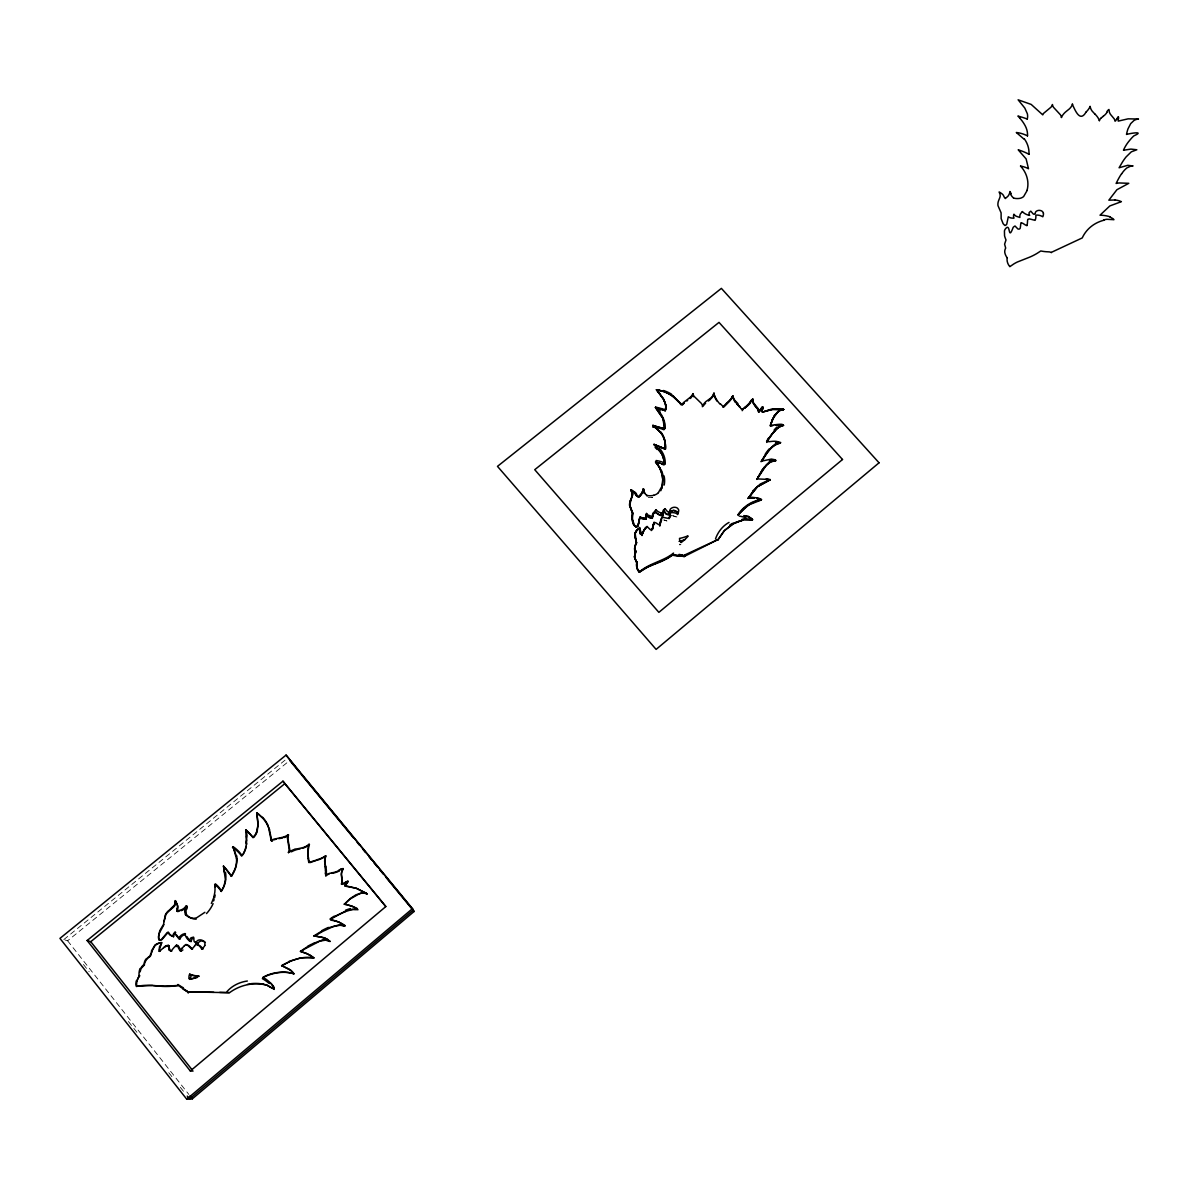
<?xml version="1.0" encoding="UTF-8"?>
<svg xmlns="http://www.w3.org/2000/svg" width="1199" height="1199" viewBox="0 0 1199 1199"><rect width="100%" height="100%" fill="white"/><g stroke="black" fill="none" stroke-linecap="round" stroke-linejoin="round"><path stroke-width="0.75" stroke-dasharray="5 3.75" d="M676.925 516.979L672.954 515.765M63.817 939.581L285.032 760.151M65.076 939.986L67.609 940.78L288.3 761.65M648.194 497.585L652.601 497.6A12.395 11.915 13.7 0 1 649.678 497.585M672.489 515.675L675.996 516.904M663.706 519.946L666.989 521.01M664.171 520.051L666.524 520.846M67.609 940.78L188.843 1094.447M83.42 964.461L89.191 971.775M128.413 1021.503L137.645 1033.193M168.789 1072.685L172.251 1077.077M180.33 1087.313L184.946 1093.173M680.912 544.196A42.445 40.901 14.6 0 1 679.998 544.856M679.938 544.871A5.006 4.826 18.3 0 1 679.338 544.091"/><path stroke-width="1.5" d="M671.05 515.555C667.633 517.488 669.417 521.19 670.346 512.782A10.431 10.191 -31.4 0 1 676.491 513.487L677.66 514.566M664.006 465.047L663.781 459.652L661.983 454.226L654.025 444.424L665.475 448.891L665.145 441.876A22.526 21.837 -33.4 0 0 661.428 432.944M1010.787 193.773L1010.772 193.893A2.758 2.503 24.8 0 0 1010.832 194.703L1011.881 196.306A23.201 21.012 25 0 0 1013.32 197.835L1013.635 198.135M664.066 464.238C664.561 456.369 659.78 449.34 654.025 444.424L665.4 449.205C666.554 439.463 660.814 430.576 652.9 425.48L663.856 428.732M643.024 490.121A4.676 4.496 12.8 0 1 643.953 492.339L643.848 493.104L643.084 490.076L644.208 490.481A3.852 3.507 -31.4 0 1 644.238 491.035L644.208 491.365A2.008 1.858 -22.8 0 0 644.268 492.025L645.302 493.658M246.679 840.979L246.649 837.262M159.362 951.436L165.597 945.936A8.858 7.509 -49 0 1 168.355 945.367L170.033 950.163A3.132 2.968 -47.3 0 0 171.112 950.987L171.727 951.107M630.104 501.197A11.765 11.42 -17.8 0 0 629.76 505.124L632.712 512.902C631.423 516.949 632.353 528.174 637.269 526.196A3.417 3.297 -29.6 0 0 638.168 525.192L638.932 521.88M646.531 513.457C645.676 519.796 659.18 518.657 648.119 515.105A6.535 6.295 -66.4 0 1 646.531 513.457L646.396 513.742A4.841 4.631 -58.2 0 0 646.126 517.024L646.426 517.818L643.608 518.013A6.939 6.759 -61.8 0 1 640.266 516.844L640.071 517.728A4.796 4.616 13.8 0 0 639.487 518.627L637.988 525.881A3.402 3.282 13 0 1 637.104 526.826C632.023 526.841 631.768 517.608 632.577 513.502L629.595 505.244A11.361 10.941 13.2 0 1 629.73 502.936L631.303 498.439M168.355 945.367L169.074 949.848M193.638 938.038L192.694 938.457A2.938 2.788 -47.4 0 0 191.915 939.177C191.375 942.684 188.288 941.095 190.461 938.427A2.923 2.638 -61.5 0 1 191.24 937.738L193.549 937.123L194.103 941.29A4.152 3.777 -57.6 0 0 194.882 942.234L197.925 943.043M660.274 522.959L660.184 523.798A28.191 27.217 12.6 0 1 660.094 524.458A17.026 16.441 13.8 0 1 659.96 525.327A11.9 11.48 14.3 0 1 659.855 525.776M670.346 512.782L670.256 515A10.596 10.191 -21.8 0 1 669.222 518.567L663.437 517.428A4.616 4.436 -36.7 0 0 661.863 517.818L660.694 520.411A8.183 7.898 16.2 0 0 660.514 521.145A14.103 13.609 16.8 0 0 660.379 521.925L659.945 525.327M185.605 908.707L185.32 909.142A2.233 1.993 -45.6 0 0 185.036 909.726L184.946 911.914M660.964 520.006L660.754 521.925M638.827 521.7L640.071 517.728C641.72 518.912 645.886 520.441 646.426 517.818M660.289 522.734L661.219 520.171M164.038 921.536L165.807 914.912A12.619 11.975 -45.6 0 1 167.246 912.679L171.007 909.187M246.634 844.516L245.705 829.933L249.152 833.335A89.64 85.219 -44.1 0 1 252.809 837.367M246.514 843.047L246.14 845.565A22.586 19.559 -57.5 0 1 242.018 855.801M158.897 934.546L158.748 937.348A10.177 9.652 -46.4 0 0 159.377 940.061L160.636 940.046A3.792 3.582 -46.3 0 0 162 939.551L167.53 933.047A5.336 5.051 -46.6 0 1 168.594 932.417A7.719 7.329 -46.2 0 0 171.217 935.565L173.525 936.719L173.765 935.64A5.62 5.321 -46.7 0 1 175.549 932.867M632.712 512.902L632.428 519.392L634.196 524.697A8.963 8.618 -54.1 0 0 636.219 526.781M758.682 411.871L758.997 411.047A3.162 2.668 34 0 0 759.626 410.672L761.215 408.349A6.07 5.156 14.3 0 1 762.639 406.746L762.489 409.009A6.055 5.725 19.4 0 1 762.309 409.803L762.009 411.827M175.474 903.342L175.534 900.794L177.767 905.949A8.933 8.468 -44.6 0 1 177.812 908.347L177.737 908.932A8.348 7.928 -45.1 0 0 177.752 911.495L179.146 911.24M641.96 535.503L642.439 533.225M173.525 936.719L172.911 935.43A5.351 4.601 -66.7 0 1 174.859 932.312L175.624 932.357M676.311 399.492L672.294 396.105A31.968 30.44 12.8 0 0 662.777 391.249L656.467 389.75L663.676 399.582L665.61 404.872A13.803 13.129 12.6 0 1 665.595 409.159L665.22 410.687L655.448 407.48L662.612 417.777L664.396 423.337L664.561 429.107L662.912 418.451L655.448 407.48L665.22 410.687C667.693 402.369 661.159 395.715 656.467 389.75L663.152 391.324M215.161 895.098L214.591 897.781M140.103 971.864L140.868 969.212M632.487 494.977L632.622 494.168A5.635 5.246 -35.8 0 0 632.398 492.025L631.109 489.777L632.398 495.307L631.423 498.17M180.959 910.715A12.724 12.08 -44.2 0 0 186.01 907.643L186.34 905.889L185.365 906.984M641.93 535.383L643.458 530.992L647.07 526.511L650.023 529.388A3.117 2.863 -36.6 0 0 651.162 529.478L651.821 529.269A2.488 2.278 -35.7 0 0 652.631 528.354L653.98 522.494L652.766 526.496A18.869 18.21 16.7 0 0 652.706 527.215L652.466 529.344M246.365 846.134L245.555 849.282M665.73 408.559L665.235 410.658M150.879 955.048L151.688 951.841M661.653 488.518L662.747 479.51L662.073 474.564L659.78 468.03L655.703 462.14L660.544 463.413M325.603 873.726L325.738 875.825A31.039 30.05 -49.3 0 1 326.713 875.21M637.973 497.165L641.255 493.598A10.416 9.127 -38.7 0 0 643.189 489.911L643.398 488.682L642.724 491.56A11.645 11.196 12.1 0 1 640.056 495.951M1027.258 119.061L1027.528 117.682A13.144 11.825 23.2 0 0 1027.348 113.725L1024.815 108.09L1018.116 99.802L1031.17 104.418L1042.77 114.879A8.303 7.449 24.2 0 1 1043.685 113.261L1050.924 107.251A9.952 8.918 23.7 0 0 1052.437 104.523L1052.542 105.047A8.228 7.374 24.2 0 0 1053.531 107.34L1060.366 114.729A8.948 8.033 24.3 0 1 1061.535 117.517M647.01 495.951L646.621 495.037M639.622 527.56L639.532 529.568L639.622 527.56L636.474 530.438A7.569 7.029 -31.8 0 0 635.32 532.731L635.365 538.471M150.46 954.104L150.475 955.888M636.789 561.941L636.924 567.861L639.472 572.103L647.73 567.007L667.603 558.224L672.969 554.807L673.508 553.084C663.317 561.417 649.378 563.05 639.532 571.863A9.547 9.412 9.5 0 1 636.939 567.682A13.504 12.844 86.8 0 1 636.954 561.971M682.231 404.932L673.538 396.449M646.186 514.851C644.403 517.189 647.535 514.416 650.368 517.908C653.635 519.422 651.971 512.947 655.388 511.853L655.958 509.725A11.211 10.836 -40.9 0 0 660.799 512.842M651.282 530.572L651.582 529.403M652.331 529.763L653.155 524.892A3.132 3.027 15.1 0 1 653.515 524.293A5.231 5.051 14.9 0 1 654.01 524.368M642.079 534.679L644.972 528.189A7.928 7.209 -36.9 0 1 647.085 526.511M690.489 398.128L693.142 394.126A9.472 7.913 -11.8 0 0 694.131 396.359L701.355 403.389A10.221 8.258 6.1 0 1 702.449 405.592M770.387 425.345L773.325 417.477M659.795 525.821L660.064 524.832A13.474 12.799 -25.8 0 0 660.634 521.91M652.361 518.388C651.477 503.22 664.621 524.233 663.002 511.074A2.638 2.548 -36.1 0 1 663.332 510.204L665.04 508.691L667.513 511.598A3.747 3.612 -27.6 0 0 668.637 511.958L669.971 511.943L669.806 511.119A3.087 2.998 -26 0 1 670.541 508.946L670.93 508.556A5.425 5.276 -21 0 1 676.131 507.507A3.522 3.402 -13.1 0 1 678.499 509.755M669.971 511.943C670.256 518.493 661.593 512.078 665.04 508.691M196.066 942.909L196.381 941.994A3.432 3.132 -59.3 0 1 198.225 940.226L198.779 940.031A6.025 5.545 -59.1 0 1 204.01 941.635A3.912 3.627 -54.9 0 1 204.864 945.112L204.699 945.411M770.507 425.046L774.449 415.409L778.795 411.062A11.795 10.521 15.2 0 1 782.887 409.518L783.696 409.444A11.915 11.286 21.5 0 0 777.641 411.961L773.745 416.563M159.107 933.586L163.918 924.579M702.359 406.731L702.554 406.101A21.297 16.951 34.7 0 1 704.952 402.549A21.192 16.936 35.6 0 1 705.911 401.575L710.198 398.503A15.482 13.099 49.8 0 0 714.034 393.212M662.582 485.13L658.401 492.609M1027.333 190.161L1023.661 196.501A8.603 7.808 24.8 0 1 1019.72 198.375A14.553 13.189 24.7 0 1 1013.635 198.12M744.474 408.259L746.647 405.832M712.91 396.165L714.079 393.242M213.917 897.257L211.728 902.637A32.628 19.514 -45.5 0 1 211.324 903.402M214.096 899.58L213.632 900.944M722.967 407.225L726.669 403.134M661.533 488.892C664.531 479.795 661.983 469.244 655.703 462.14L660.035 463.234M742.211 410.687L742.721 409.503M151.913 951.137L154.791 945.951A8.918 8.438 -47.2 0 1 158.163 943.583C165.717 939.357 156.859 950.657 160.321 950.927M642.439 533.345L644.118 530.003M151.329 951.242L154.746 945.426M284.283 836.752A11.78 10.656 -10.6 0 0 287.745 834.939L288.389 835.628A9.547 9.217 -41.6 0 0 287.88 838.581L289.873 850.331A10.341 9.952 -42.4 0 1 289.618 852.159M762.384 412.216L770.792 409.324L783.696 409.444A12.035 11.39 21.5 0 0 777.971 411.677M245.285 850.061L243.112 854.512M288.554 852.744L288.569 851.919A11.106 10.236 -4.1 0 0 289.139 849.072L287.43 838.086A10.356 9.142 -22.6 0 1 288.09 835.268L288.315 834.654M341.61 884.322L341.985 883.288A8.153 7.898 -46.9 0 0 342.315 880.95L341.505 874.82A9.817 9.517 -46.8 0 1 341.88 871.748L343.244 868.69A8.663 8.393 -46.9 0 0 339.407 870.129L339.077 870.549M693.037 393.602L692.857 394.051A10.821 8.828 -0.6 0 1 690.909 396.584M661.293 489.537L660.769 490.781M770.283 426.02L770.492 425.495A55.319 48.35 10.2 0 1 772.381 419.695M341.985 870.834L343.124 868.556L341.565 868.9A6.19 5.83 -11.1 0 0 340.111 869.545L338.777 870.429M766.805 442.431C770.882 435.777 775.453 427.249 783.561 425.36L775.528 425.06L783.561 425.36A5.89 5.59 21.7 0 0 781.268 425.795L780.984 425.9M737.985 514.776C743.05 506.682 751.938 500.762 761.5 499.578M772.291 419.665L777.986 411.692M761.08 461.735L765.562 454.301M1106.692 112.361L1107.217 111.237A5.351 4.781 25.7 0 1 1107.981 110.263L1108.955 109.454L1109.135 111.117A9.037 8.048 25.8 0 0 1110.544 114.46L1114.126 118.746A6.729 6.01 25.8 0 1 1114.815 120.26L1115.04 121.189A2.833 2.518 25.9 0 0 1115.64 120.784L1117.018 118.626M748.176 498.155L750.214 497.06L757.528 497.96M756.914 479.42L758.323 476.632M630.149 501.212A18.689 18.135 -18.6 0 1 630.959 499.024L631.049 498.634M750.214 402.384L752.732 399.312L753.047 402.22A8.918 8.438 19.5 0 0 754.141 404.737M256.391 832.81L258.01 824.912L256.826 812.832L258.804 814.421M774.329 431.565C759.117 449.026 773.13 437.2 780.384 443.075C771.302 444.829 766.416 453.687 761.8 460.911M758.397 476.752C762.414 470.413 766.805 460.866 775.543 460.821L775.064 459.772L771.392 459.082L761.305 461.195M750.409 401.845L750.979 400.706A5.695 4.796 5.4 0 1 751.848 399.732L752.882 398.892L753.107 401.006M179.565 937.033A7.494 6.55 -64 0 1 181.349 935.16C184.136 932.807 188.213 933.766 183.132 935.31A7.734 7.344 -47.2 0 0 180.779 937.453L179.835 939.042L178.726 938.577L179.595 937.063M161.97 942.684L159.512 946.76L159.032 951.317M1099.273 120.694L1099.483 120.275A11.331 10.132 25.9 0 1 1101.401 117.622M757.228 478.956L760.046 473.545M760.751 409.429L759.507 411.392A3.147 2.983 19.5 0 1 758.937 411.886M757.423 478.626L766.101 465.542L770.822 461.78L775.543 460.821L770.417 460.101M681.751 554.852L684.119 556.546L718.006 539.535L685.378 554.672L684.254 556.126A3.417 2.773 -35.3 0 0 683.175 555.242L680.028 554.582M748.281 498.05L757.438 486.734L770.133 479.825L766.686 479.225M641.54 494.108L643.084 490.076A12.694 12.2 12 0 1 642.724 491.56M684.779 555.272L684.119 556.546L672.969 554.807L667.603 558.224A66.994 64.521 12.3 0 1 659.975 562.076L653.38 564.624M141.362 968.207L144.599 964.715M748.041 498.484L757.393 486.764L770.133 479.825L765.906 479.18M768.754 438.474L773.595 431.955M684.479 556.006L685.303 555.212L684.254 556.126M760.511 472.766L760.96 472.001A74.878 70.846 29.3 0 1 762.339 469.723M762.039 460.506C766.656 453.881 771.407 444.349 780.384 443.075L775.543 442.386M225.502 872.317A26.483 25.629 -12.8 0 1 221.171 891.471L224.033 886.001L225.412 879.721L223.449 866.113L231.377 876.244L234.944 869.125A24.684 22.586 -60.5 0 0 236.533 858.439M1121.575 173.75L1120.69 175.054A93.807 84.035 30.2 0 0 1116.809 182.068L1116.119 183.432A52.561 47.435 28.8 0 1 1119.072 182.952L1128.784 183.312L1116.898 189.727L1108.85 200.173L1115.13 199.993M186.699 909.007A5.186 4.931 -44.9 0 0 187.074 906.339L185.92 908.138A7.179 6.01 -51.2 0 0 186.205 905.919M194.598 946.101L195.932 943.928L197.625 944.662A12.005 11.39 -48.3 0 1 203.051 949.068M762.399 469.768L764.422 466.966M1021.218 222.879L1020.649 224.468A16.411 14.928 26.2 0 0 1020.589 225.742L1020.214 228.185A2.398 2.188 25.7 0 1 1019.51 228.964L1018.91 229.114A2.683 2.443 25.7 0 1 1017.861 228.934L1015.028 226.012A7.539 6.864 25.8 0 0 1013.155 227.405C1007.685 242.108 1010.937 221.65 1005.391 228.904A7.449 6.789 25.6 0 0 1004.432 230.957L1004.552 235.813A27.367 24.924 26.1 0 0 1006.006 239.935L1004.597 244.176L1005.691 248.103A8.243 7.539 26.1 0 0 1004.807 252.629A13.114 11.975 26.2 0 0 1007.1 257.68M183.732 946.236L182.458 948.049M684.194 556.471L684.254 556.381A3.777 3.657 18.9 0 0 681.871 555.841M677.12 512.183L673.868 510.384L670.166 511.433L669.132 512.872A3.147 3.027 16.3 0 0 669.027 514.281L666.404 514.131L664.306 511.359L662.462 513.082L664.306 511.359M752.597 491.05L760.361 483.961L770.268 479.525L757.139 478.896M682.92 404.318L684.194 402.969L682.95 404.288A8.423 8.003 15.2 0 0 682.651 404.692M173.3 906.519L173.87 905.8A6.25 5.44 -51.2 0 0 174.934 903.521L175.159 900.599L175.953 902.068A15.872 14.193 -38.1 0 1 177.392 905.5A9.487 8.333 -50.8 0 1 177.317 908.362M253.873 837.217L254.458 836.542A15.272 14.628 -39.9 0 0 257.185 831.447L258.1 824.327L256.826 812.832L262.206 817.628M254.173 836.317L252.974 837.636M769.263 449.4L774.854 444.304L780.654 442.461M773.64 431.91L774.884 430.501M176.103 946.67C178.351 942.684 173.031 948.349 171.862 950.207A2.773 2.368 -49.6 0 1 170.633 950.687L169.958 950.552A3.492 2.968 -49.8 0 1 169.074 949.848M640.851 495.067L639.007 496.926M723.537 407.105A20.683 19.634 18.7 0 1 723.851 406.746L727.943 402.714A38.743 36.644 15.3 0 0 729.307 401.335A23.605 22.346 16.2 0 0 730.581 399.837L732.694 396.195L733.713 399.447A12.739 12.05 18.4 0 0 735.077 401.77L735.377 402.16M759.237 411.662L762.414 407.3A5.905 5.59 19.4 0 1 762.534 408.245A4.886 4.616 19.5 0 1 762.489 409.009L762.174 410.223A8.783 8.318 20.4 0 0 762.024 410.732M723.851 406.746L730.581 399.837A17.88 16.921 16.5 0 0 732.694 396.195L733.488 398.877M1085.979 112.181C1079.894 122.778 1075.128 110.218 1072.236 104.073M204.894 912.304L196.726 917.73A10.087 8.858 -48.5 0 1 191.555 918.089M691.044 396.674L683.415 402.639A8.663 7.194 -8 0 0 682.396 404.318M690.069 398.548L691.134 397.424A10.506 9.952 14.4 0 0 692.782 394.546L693.352 396.674M655.958 509.725L653.5 512.827A6.774 6.49 -50 0 0 652.811 515.075L652.811 516.619M639.667 496.341L638.812 497.075M1022.447 211.534L1020.514 213.767A6.55 5.95 25.7 0 0 1019.824 216.09L1019.884 217.469L1016.197 216.24A6.639 6.04 25.3 0 1 1013.934 214.186A4.901 4.451 25.4 0 0 1013.814 217.574L1014.039 218.068A11.301 10.266 25 0 1 1012.93 218.128L1012.181 218.113A6.774 6.175 25.1 0 1 1008.299 216.779L1006.74 224.168A3.222 2.938 25.1 0 1 1005.946 225.037L1005.002 225.502A8.708 7.928 25.2 0 1 1003.038 223.509L1001.15 218.638L1001.09 212.822L997.988 205.673A11.271 10.251 24.9 0 1 998.153 202.136A17.775 16.157 25.1 0 1 998.782 200.173L999.441 198.584A15.377 13.998 23.9 0 0 1000.101 196.591L1000.161 195.857A5.575 5.066 24.2 0 0 999.741 193.549L999.127 191.99A16.576 15.107 24.4 0 1 1002.709 194.448A8.228 7.479 24.4 0 1 1003.953 196.531A7.868 7.149 24.7 0 0 1005.302 198.539L1007.819 196.351A10.776 9.787 24.2 0 0 1009.723 192.634L1009.933 191.51A5.575 5.066 24.5 0 1 1010.967 193.758M727.373 402.534L728.422 401.62A23.755 20.458 50.6 0 0 732.769 395.805M644.882 529.134L645.751 528.384M186.744 1099.198L412.486 908.632L286.066 755.085L59.95 938.382L186.744 1099.198L192.32 1098.839L414.075 911.495L412.486 908.632M190.311 1070.992L385.883 906.519L282.964 781.163L87.122 940.511L190.311 1070.992L193.084 1071.052M169.629 909.711L170.483 909.022M710.078 399.507L708.399 400.886L709.119 400.316M87.122 940.511L90.749 941.695L284.837 783.666L282.964 781.163M777.911 427.608C790.036 422.438 775.513 424.581 770.492 425.495M349.703 898.89L356.028 894.769L361.484 893.165M1103.2 116.408L1101.491 117.712M171.157 909.067L172.101 908.317A10.326 9.802 -44.1 0 0 175.893 903.491M744.459 408.334L750.379 402.01A8.108 7.674 19.4 0 1 752.717 399.312L753.512 403.568L756.944 408.2M184.931 910.251L186.609 908.977L186.175 909.696A2.563 2.443 -45.2 0 0 185.92 910.356L186.459 915.257L185.245 913.998M639.472 572.103L642.814 569.765A48.11 46.881 20 0 1 648.764 566.513L652.466 564.984M1010.143 266.448L1013.874 263.9A40.691 37.274 28 0 1 1017.337 262.026L1029.731 257.126A63.967 58.196 24.6 0 0 1037.09 253.364L1040.807 250.966A39.567 35.91 26.2 0 0 1046.142 251.715L1048.825 251.865A10.641 9.697 27.4 0 1 1049.725 251.955L1050.983 252.375A1.739 1.589 27.3 0 1 1051.358 252.659A3.117 2.848 27.2 0 0 1051.628 252.24L1082.247 237.927A37.499 33.962 29 0 1 1103.979 220.211M306.12 953.28L300.439 951.332L308.143 946.251M729.726 525.087L732.454 523.334M687.656 400.421L686.847 400.976M163.663 947.69L164.833 946.94M190.221 991.918L229.549 992.697C240.04 984.814 254.338 981.786 267.062 985.248C282.559 994.675 268.816 979.823 263.016 977.44C272.533 972.824 283.728 970.591 294.025 973.858A21.312 20.398 -53.3 0 0 289.049 969.077L281.6 965.57C290.997 960.504 302.583 955.543 313.988 957.941L310.106 955.108M320.028 936.914L313.898 935.879L321.917 931.038M314.483 936.314L317.69 934.321A135.052 129.822 -63.3 0 1 322.846 931.308L333.067 926.632L340.261 925.193M334.296 916.591L345.777 911.15M185.935 990.599L186.969 991.333A3.717 2.698 10.6 0 1 187.898 992.592L189.502 991.798L213.782 992.292M636.084 527.335L638.153 525.612L639.696 517.773A4.886 4.691 -46.5 0 1 640.281 516.814M310.841 944.677L314.408 942.834M327.582 874.7L327.867 874.551A8.138 7.868 -46.8 0 1 329.155 873.981M182.758 988.77L188.603 992.442A7.374 6.984 -50.9 0 1 189.127 992.098A1.649 1.559 -50.5 0 1 190.041 991.903L187.988 992.547M262.926 977.47C270.434 972.584 283.923 970.411 293.86 973.768A20.683 19.918 -73.4 0 0 290.668 970.321M763.523 411.857L772.576 409.369L783.696 409.459L772.651 409.354L764.797 411.302M308.068 858.484L308.787 862.516L317.54 859.713M289.034 961.358L301.174 957.761L313.883 957.866L306.599 953.4M165.432 946.625L166.646 946.131A8.768 8.303 -47.6 0 1 169.194 945.681M328.526 927.816L338.568 925.029L344.847 926.033M345.672 911.495L353.031 909.232L357.976 909.741L352.371 906.174L344.218 904.046M274.166 839.81L276.175 839.15M660.694 520.411L661.728 520.006M319.638 859.383L317.031 860.283M284.313 837.531L285.422 837.097A11.51 11.091 -40.2 0 0 288.629 835.014M284.328 836.902L273.282 839.36A9.487 8.438 -19.4 0 0 271.229 840.589L271.723 841.084M315.981 860.597L314.423 861.077A35.101 33.917 -47.8 0 0 310.316 862.576M771.047 426.125L772.875 425.6M653.74 495.247L654.129 495.142A9.097 8.423 -30.2 0 0 658.476 492.669M294.999 849.327L301.563 847.948A16.816 16.291 -66.8 0 0 309.057 844.321M1123.613 150.22L1130.957 149.096L1136.832 149.77L1131.316 151.823L1126.116 156.904A67.459 60.4 29.1 0 0 1122.369 162.18L1119.087 167.77L1127.734 165.327L1133.055 165.972A6.954 6.235 27.5 0 0 1130.897 166.047L1126.865 167.92A31.414 28.177 28.2 0 0 1121.665 173.795M350.693 909.561C364.271 909.681 354.02 907.313 347.59 904.84M300.32 848.772L298.161 849.267A23.935 23.096 -45 0 0 291.387 851.83M282.634 837.996L278.782 838.656M136.926 986.297L152.618 985.398M332.333 872.842L329.65 873.307A14.148 12.619 5.5 0 0 325.903 875.135M137.106 986.342L141.587 985.653A54.225 51.002 -51.5 0 1 149.051 985.323L164.713 986.192L178.591 985.458A47.405 45.112 -48.3 0 0 184.061 989.325L185.785 990.329M247.549 984.364L251.325 983.854M178.591 985.458L171.637 986.252A74.383 70.561 -45 0 1 162.15 986.357L153.412 985.593M161.46 942.489L157.084 943.733A8.453 7.374 -49.6 0 0 154.746 945.426M769.488 460.221L775.543 460.821M745.178 518.897L752.567 519.602A8.948 8.108 53.5 0 0 751.518 518.478M669.522 515.66L670.556 515.57M646.111 519.092L645.662 517.309L646.111 519.092L640.071 517.728M749.885 498.244L754.276 498.17M750.799 498.17L753.422 498.125M219.717 992.412L229.249 992.607M189.502 991.798L190.356 991.918M681.856 555.736L679.743 555.632A44.573 42.909 17 0 1 672.954 554.822M313.898 935.879L324.674 937.828L330.055 941.5L325.633 940.166L320.013 941.02L304.486 949.113A147.987 141.917 -64.3 0 0 300.889 951.601M340.711 924.984L344.683 925.883L338.942 922.046L330.369 919.303L336.26 916.096A70.501 68.103 -57.6 0 1 345.597 911.555M679.863 554.552L678.994 554.418M663.437 513.517L660.784 512.902M346.586 904.646L344.473 904.316L349.538 899.34L359.775 893.495A13.369 12.964 -50.8 0 1 367.239 893.869L356.613 888.354L344.772 885.596A2.383 2.368 -70.8 0 1 345.237 884.652L346.181 883.723A6.295 6.25 -42 0 0 347.875 881.235A6.58 6.37 -7.2 0 0 345.432 882.299L342.24 883.903A3.417 3.387 89.9 0 1 341.34 884.008L341.76 882.929A7.569 7.524 -1.9 0 0 342.09 880.965L341.325 874.611A10.401 10.012 -20.2 0 1 342.015 870.849M743.8 515.585L746.378 516.184M321.272 937.123L327.222 939.027L329.86 941.35A8.438 8.123 -52 0 0 327.552 940.286L323.565 939.986A16.741 15.932 -36.9 0 0 322.051 940.151M653.515 524.293L654.459 524.488M756.749 498.499L761.32 499.968A33.812 32.463 24.9 0 0 751.413 503.28L744.264 508.196L737.895 515L748.431 505.019L761.32 499.968L757.543 498.664M662.747 516.005L662.298 513.682L662.747 516.005L658.656 514.566L655.388 511.853M191.57 918.029L191.181 917.939A18.09 15.902 -48.8 0 1 185.425 914.702M744.654 515.75L746.617 516.244M300.439 951.332L309.552 954.824M189.187 978.399A6.1 5.695 -19.6 0 1 189.667 974.188L190.161 974.322M189.232 978.399L190.926 978.924A47.211 44.843 -46.7 0 0 197.146 977.5M189.622 974.173L191.525 974.787M282.155 965.839L290.653 970.351M172.716 936.374L170.228 935.07A7.614 6.744 -71.9 0 1 167.995 932.178A5.396 4.766 -62.6 0 0 167.006 932.792L161.58 939.342A3.807 3.432 -55.9 0 1 160.231 939.881L158.987 939.911A9.907 8.633 -65.5 0 1 158.418 936.809L159.782 930.664L163.529 924.399L165.207 915.227A13.024 12.05 -55.5 0 1 167.695 911.495M170.363 950.702L171.457 951.122M747.726 516.634L752.492 519.767L743.545 519.662L732.754 524.038L723.941 531.067L717.796 540.075L724.691 530.303L734.103 523.274L744.039 519.557L752.492 519.767L748.386 516.889M180.165 950.612L181.589 951.167A6.37 6.055 -47.5 0 1 180.06 949.113L179.7 948.364A9.067 8.588 -47.5 0 0 177.722 945.337M192.544 949.143L188.798 945.576A4.796 4.556 -47.7 0 0 187.194 945.127L185.74 944.527A5.141 4.571 -58.9 0 1 187.299 944.962L191.885 949.233M201.927 949.248L200.922 947.824A11.555 10.566 -63.4 0 0 195.947 943.898M197.745 943.643L196.711 943.088A4.047 3.852 -47.4 0 1 195.722 941.979M1110.019 217.034L1112.507 218.413A8.603 7.764 28.1 0 1 1113.946 219.687L1106.857 219.282A27.082 24.52 28.7 0 0 1103.874 219.897M663.152 428.373L652.9 425.48L660.214 432M748.191 516.289L751.518 518.478M631.109 489.777L632.532 490.511M177.797 911.48L177.107 911.135L181.559 909.741A11.555 9.487 -45.4 0 0 185.425 907.044M665.4 449.205L654.025 444.424L656.258 446.493M184.676 989.879L183.807 989.385M185.38 990.269L186.774 990.959A3.777 3.582 -50.4 0 1 188.273 992.607M632.098 492.414L630.974 490.406L633.836 492.264M365.95 893.075L355.893 888.159L344.952 886.091A2.593 2.503 -48 0 1 345.537 884.757L346.211 884.083A7.149 6.924 -46.9 0 0 348.1 881.445M630.974 490.406L633.027 491.695M366.594 893.48L367.224 893.884L366.399 893.615A12.874 12.53 -29.5 0 0 361.484 893.15M652.93 425.315L661.383 432.974M642.079 535.024L639.681 528.429M179.835 939.042L176.808 935.61A7.674 7.284 -46.5 0 1 176.448 934.77M178.726 938.577L175.609 934.591A7.194 6.205 -71.7 0 1 175.099 932.148M191.001 941.725L189.307 940.106M189.502 941.08L187.554 939.087A12.395 11.106 -62.5 0 1 184.901 933.481M674.707 398.023L678.709 401.98L677.12 400.286M737.999 403.643L735.032 400.616A13.009 11.585 -8.2 0 1 733.698 398.488L732.814 395.835M723.177 406.596L720.524 403.958M1095.032 114.205L1092.184 111.132A11.885 10.611 25.3 0 1 1090.91 109.004L1089.996 106.411M634.451 492.789L636.699 496.131M734.522 400.961L737.625 404.618M737.01 404.003L739.633 407.001M655.493 407.3L656.767 408.679M634.99 493.284L635.215 493.523A8.048 7.749 11.9 0 1 636.369 495.382L636.534 495.757M1019.675 117.907L1017.921 116.033L1022.043 117.232A77.051 69.947 24.2 0 1 1027.258 119.061M1024.006 139.129L1016.317 132.49A29.271 26.468 24.1 0 1 1027.468 135.862M679.533 402.909L681.152 404.887M299.75 772.171L286.066 755.085M302.118 775.034L413.295 910.071L189.562 1099.018L187.254 1096.096M289.753 760.466L353.69 838.146M357.242 842.447L359.61 845.325M363.162 849.641L365.53 852.519M369.082 856.835L371.45 859.713M373.818 862.591L377.37 866.907M379.738 869.785L383.29 874.101M385.658 876.979L414.075 911.495M284.837 783.666L385.718 906.534M754.875 405.757L757.618 409.174A7.404 7.014 19.2 0 1 758.442 411.122L758.607 412.066L758.173 410.283M657.412 390.919L663.632 399.132L665.835 405.037A13.549 12.245 -23.2 0 1 665.655 408.544M656.947 390.334L656.467 389.75A36.614 34.891 12.8 0 1 674.108 397.109M90.749 941.695L191.93 1069.598M189.997 1095.916L192.32 1098.839M659.855 412.456L661.698 415.214A30.904 28.866 -40.3 0 1 662.552 416.862L663.512 418.871A20.623 19.274 -46 0 1 664.86 428.448M754.441 404.033L758.098 408.514A7.029 5.98 26.8 0 1 758.817 410.103L758.997 411.047M632.577 513.502L629.58 505.229L631.738 497.465A9.307 8.963 11.4 0 0 632.517 492.369M762.594 411.647L762.354 411.122A2.203 1.888 30.7 0 1 762.264 410.238L762.534 409.219A5.815 5.051 29.7 0 0 762.729 406.731M1029.521 215.4L1029.012 213.182A2.503 2.278 25.7 0 1 1029.282 212.418L1030.78 211.159L1033.193 213.917A3.462 3.147 25.8 0 0 1034.242 214.306L1035.292 213.602A2.983 2.713 25.9 0 1 1036.026 211.534L1036.206 211.369A5.021 4.556 26 0 1 1040.717 210.589A3.387 3.087 26 0 1 1043.28 212.808L1043.295 213.077M741.971 408.709L742.481 409.893M233.071 846.644L236.428 858.454M178.531 948.154L178.366 947.765A8.378 7.239 -57.7 0 0 176.478 944.962M640.341 533.915L639.637 530.752L640.521 534.364M636.099 540.899C637.254 544.436 632.607 548.333 635.665 552.065L634.511 557.01L636.639 562.571L634.496 556.965L635.905 551.105A7.704 7.179 -29.3 0 1 634.826 546.669A11.705 10.971 -34.2 0 1 636.774 542.353M661.878 471.102L663.077 475.598A29.42 20.383 -55.9 0 1 663.182 476.273M269.445 829.813L271.828 841.203A9.247 8.903 -42.1 0 1 272.743 840.544M224.363 869.26L223.449 866.113A63.157 59.965 -45 0 1 231.497 876.364M325.783 866.952L324.974 863.145A14.148 13.714 -44.9 0 1 324.944 859.623L325.813 855.876A20.908 20.218 -42 0 1 320.148 859.158M325.439 866.412L324.674 861.781A14.253 13.144 -31.4 0 1 324.884 858.934L325.708 855.756A25.883 25.089 -62.5 0 1 317.51 859.578M309.192 862.546L308.967 861.467M214.981 884.577L215.415 887.125M236.248 855.921L233.146 846.704A33.962 32.403 -43.2 0 1 241.748 855.172M245.78 830.008L246.035 831.327M245.93 831.147L246.065 831.956M692.782 394.546L692.872 395.115A8.603 8.153 15.7 0 0 693.172 396.18M271.229 840.574L268.636 827.924A34.546 30.634 23.8 0 0 267.497 825.047M669.147 514.806L669.132 512.872A3.372 3.252 16.3 0 1 670.181 511.448M136.371 986.507A10.626 10.057 -55.6 0 1 136.296 980.812M136.716 986.432A13.144 12.41 -48.8 0 1 139.713 975.881M136.956 980.977A14.823 12.08 -82.1 0 1 139.534 975.491M139.054 975.372A14.748 13.444 -66.6 0 1 140.013 968.582M144.644 963.411A10.881 10.281 -47.9 0 1 150.43 956.277M182.892 949.863A17.296 16.381 -46.7 0 1 182.548 950.267M197.55 944.632A16.621 15.782 -46.9 0 1 197.176 945.352M198.03 943.118A4.676 4.451 -47.9 0 1 205.359 942.384M189.322 940.091A12.634 12.02 -46.9 0 1 187.179 936.794M187.149 906.324A14.073 13.369 -44.2 0 1 185.995 907.628M196.156 919.183A13.744 13.084 -45.1 0 1 186.789 914.972M214.966 884.607A26.393 25.119 -45.1 0 1 221.23 891.456M236.758 855.831A28.791 27.472 -42 0 1 231.392 876.259M258.834 814.391A37.948 36.33 -41.1 0 1 269.58 829.768M309.402 844.74A17.775 17.161 -40.9 0 1 302.388 848.263M309.117 861.422A39.177 38.023 -44 0 1 308.683 844.381M325.843 866.937A20.188 19.499 -45.1 0 1 325.918 875.855M339.287 870.954A21.777 21.087 -43.7 0 1 331.464 873.322M347.98 881.385A4.077 3.957 -47.9 0 0 346.946 881.685L344.802 882.974A8.948 8.663 -46.6 0 1 342.3 884.382M330.879 920.173A31.699 30.545 -53 0 1 345.147 925.628M183.372 987.781A53.565 49.264 -27.9 0 1 177.962 984.484M263.48 984.304A32.898 31.594 -54.1 0 1 267.047 985.203L274.256 989.385A9.997 9.532 -51.4 0 0 273.732 987.751L271.499 984.049A21.042 20.068 -69.5 0 0 269.955 982.595M251.31 983.63A44.288 42.475 -54.5 0 1 263.51 984.169M227.061 991.513A27.352 21.237 -14.2 0 1 247.354 981.022M262.356 978.639A40.991 38.668 73 0 1 269.235 983.51M281.945 966.004A39.702 30.41 -30.3 0 1 289.229 961.868M314.558 943.148A32.628 31.009 -36.9 0 1 322.096 940.376M308.083 946.131A83.675 80.528 -58.2 0 1 310.781 944.572M321.737 930.679A45.187 29.615 -30.5 0 1 328.436 927.426M330.13 918.944A42.325 39.372 -66 0 1 334.116 916.231M345.402 910.296A42.849 41.336 -5.9 0 1 350.408 908.572M344.428 904.226A60.34 58.406 -24.3 0 1 349.883 899.085M324.779 866.502A23.141 20.548 39.9 0 1 325.469 870.339M325.514 870.324A18.33 16.606 37.3 0 1 325.304 873.651M308.428 858.394A35.67 32.298 -38.1 0 1 309.402 844.321M288.33 852.519A22.871 22.331 67.2 0 1 293.305 849.836A22.781 22.241 71.3 0 1 294.984 849.267M262.611 817.298A32.868 30.53 2.6 0 1 267.782 824.912M245.885 829.813A67.609 44.123 29.9 0 1 253.229 837.546M256.271 832.765A14.883 13.204 -40.1 0 1 254.053 836.228M232.456 847.453A33.692 30.455 -12.6 0 1 241.479 855.906M246.17 841.009A33.887 29.63 -54.2 0 1 245.99 843.062M246.484 836.033A47.286 45.802 7.3 0 1 246.574 837.277M246.544 831.881A55.034 52.816 -8.4 0 1 247.009 836.003M215.385 883.858A25.074 22.406 -11.3 0 1 221.305 890.962M223.808 869.41A40.976 40.451 -9.5 0 1 224.498 872.512M214.666 884.472A29.361 27.427 29.1 0 1 213.692 897.167M213.092 903.611A27.997 20.413 -41.1 0 1 206.498 913.578M185.935 908.153A4.271 3.687 -46.3 0 1 185.62 908.722M176.942 911.165A9.262 8.408 -45.5 0 1 177.002 908.332M167.77 911.57A20.698 19.124 -55.9 0 1 169.688 909.801M173.136 906.354A17.101 14.313 -50.3 0 1 171.187 908.123M204.834 945.486A9.427 8.768 -54.4 0 1 201.657 949.068M194.523 946.056A11.78 10.746 -54.6 0 1 191.645 949.113M184.017 946.431A13.039 10.671 -56.6 0 1 185.35 944.737M182.188 947.869A15.002 13.474 -51.8 0 1 180 950.432M180.09 950.687A9.217 7.928 -57.5 0 1 178.696 948.094M146.143 959.38A13.084 11.42 -52.5 0 1 150.16 955.948M151.029 954.149A27.697 21.732 -56.2 0 1 151.883 951.347M144.075 964.296A8.618 7.569 -49.2 0 1 145.903 959.2M140.583 968.792A9.727 8.603 -72.6 0 1 144.255 964.356M338.852 870.564A19.349 18.599 -62.4 0 1 332.318 872.722M185.425 913.938A26.348 23.635 -43.1 0 1 185.126 911.884M199.034 976.166A45.532 44.468 -75.1 0 1 189.397 979.328M198.794 976.121A43.808 42.729 -49.2 0 1 189.997 974.937M190.851 978.939A5.59 5.306 -49.7 0 1 191.57 974.817M197.086 975.941A43.554 41.455 -47.2 0 1 191.495 974.862M639.187 572.313A11.735 11.39 15.4 0 1 636.774 562.601M636.789 561.941A13.324 13.099 -40.4 0 1 634.421 556.381M635.215 552.214A9.742 9.427 14.5 0 1 636.534 543.222M670.466 511.718A4.556 4.391 16.5 0 1 677.855 513.007M660.619 431.82A26.123 24.969 12.1 0 1 665.235 449.175M703.258 405.951A21.747 20.653 17.5 0 1 705.597 403.254M714.214 393.961A16.216 15.362 15.4 0 1 709.733 399.792M716.852 400.976A35.715 33.737 18.3 0 1 713.465 393.961M714.574 396.075A27.112 25.644 18 0 1 713.9 393.842M737.985 404.932A18.345 17.415 17.7 0 1 739.753 407.135M750.559 402.624A19.828 18.764 17.7 0 1 744.309 408.11M760.81 409.444A8.498 8.048 20.3 0 1 762.294 407.21M774.824 431.295A26.948 25.584 23 0 1 780.804 425.66M776.412 442.326A28.566 27.217 22.7 0 1 780.444 442.626M678.919 556.096A48.305 43.509 87.2 0 1 673.134 555.287M742.001 519.377A29.435 26.438 39.3 0 1 745.164 518.807M732.709 523.753A39.597 35.52 39 0 1 742.331 520.471M715.503 538.906A24.819 19.469 -63 0 1 729.037 522.419M739.183 516.08A37.858 27.307 34.9 0 1 746.198 517.803M746.348 515.81A19.019 15.752 45.2 0 1 748.101 516.544M757.528 497.87A18.794 15.572 41.8 0 1 761.53 499.488M749.03 497.525A35.79 25.808 -77.2 0 1 752.912 491.485M775.828 460.206A7.599 6.969 54.2 0 0 773.595 460.161L770.372 461.315A15.137 13.953 76.4 0 0 769.263 462.005M764.692 467.19A29.495 27.142 77.5 0 1 769.338 462.095M765.337 453.941A40.946 24.639 -72.3 0 1 769.099 449.026M766.581 441.547A38.203 31.369 59 0 1 768.409 438.19M774.149 430.051A39.522 32.898 12 0 1 777.072 426.934M754.216 404.153A9.547 8.393 10.4 0 1 752.942 401.021M742.9 409.563A13.084 9.682 4.7 0 1 744.954 407.135M737.04 404.228A21.582 14.208 23.1 0 1 739.513 406.596A17.101 11.765 22.4 0 1 741.087 408.859M720.164 404.258A32.568 29.271 -17.7 0 1 713.765 393.332M663.467 390.499A30.335 24.16 11.6 0 1 671.62 394.246M671.185 394.741A32.163 22.062 16.2 0 1 673.673 396.344M655.598 407.075A62.962 23.815 11.5 0 1 665.61 409.833M652.751 427.129A30.754 25.164 0.5 0 1 663.931 429.737M658.985 411.662A43.913 35.85 24 0 1 659.66 412.546M657.846 407.99A50.613 42.984 19.6 0 1 660.274 410.972M659.21 448.021A24.325 20.743 22 0 1 665.16 464.343M656.048 460.521A22.856 18.285 -0.2 0 1 664.98 463.264M655.119 447.452A38.068 31.579 30 0 1 657.082 449.49M655.418 461.99A27.412 19.843 22.6 0 1 661.353 471.132M653.755 495.337A16.336 15.137 -30.6 0 1 647.115 495.502M664.021 475.883A25.224 19.828 -43.7 0 1 664.201 485.055M643.368 488.697A6.475 5.875 -42.5 0 1 644.283 490.451M638.093 496.656A8.333 7.823 -17.1 0 1 636.729 494.588A8.558 7.988 -33.3 0 0 635.395 492.504M632.398 490.736A14.268 12.964 -15.6 0 1 635.275 492.609M632.338 494.947A15.437 13.968 -41.9 0 1 631.498 497.135M678.664 510.04A8.483 8.228 -10.9 0 1 677.705 514.131M661.174 520.006A11.705 10.656 -50.6 0 1 661.518 518.133M660.005 525.042A8.288 7.779 -43.9 0 1 657.412 523.798L657.067 523.588A7.539 7.104 -43.7 0 0 654.025 522.329M636.309 540.794A24.834 22.017 -54.8 0 1 635.62 538.366M634.706 556.336A8.828 8.618 -64.7 0 1 635.95 551.135M750.454 401.89A17.685 15.182 54.1 0 1 746.677 405.876M646.486 495.157A23.74 21.867 -19.4 0 1 645.182 493.763M688.076 536.238A42.04 41.905 50.7 0 1 681.137 542.562M687.701 535.908A39.972 39.342 51.2 0 1 680.028 538.306L679.518 538.366A5.515 5.156 -86.5 0 0 680.807 542.203M685.169 539.49A39.177 37.694 15.8 0 1 679.054 541.363M1009.858 266.658A11.331 10.356 26.5 0 1 1007.19 257.74M1021.233 222.789A6.684 6.085 25.8 0 1 1024.066 224.138L1024.426 224.333A7.374 6.714 25.8 0 0 1026.884 225.607M1026.958 225.502A13.818 12.59 25.4 0 0 1027.423 222.654L1027.528 221.305A13.144 11.945 26.2 0 1 1027.768 219.402L1028.262 219.192A4.137 3.762 25.9 0 1 1029.701 218.937L1035.097 220.346A10.491 9.532 25.6 0 0 1035.876 216.824L1035.876 215.146A9.637 8.768 26.2 0 1 1041.556 216.12L1042.785 216.779A8.093 7.344 25.8 0 0 1043.43 213.077M1029.536 215.34A11.795 10.701 25.5 0 1 1022.342 211.623M1020.529 166.076A27.787 25.224 24.1 0 1 1027.123 190.101M1020.559 166.091A22.721 20.608 24.8 0 1 1028.502 168.759L1026.119 158.912L1018.206 149.83A54.21 49.264 24.6 0 1 1029.087 154.326M1024.381 138.919A25.569 23.126 23.6 0 1 1028.952 154.296M1027.528 135.922A21.402 19.304 23.3 0 0 1025.25 125.865A38.323 34.636 23 0 0 1019.63 117.937M1061.355 117.427A21.042 18.854 25.2 0 1 1066.331 111.342L1068.054 109.948A16.216 14.508 24 0 0 1072.595 104.223M1090.131 106.471A21.852 19.544 24.4 0 1 1085.934 112.136M1095.077 114.175A18.405 16.501 25.2 0 1 1099.468 120.634M1106.902 112.481A15.962 14.253 25.1 0 1 1103.125 116.333M1117.048 118.641A6.49 5.785 26.1 0 1 1118.307 116.783M1118.427 116.858A5.485 4.886 25.8 0 1 1118.382 119.256L1118.142 120.26A2.083 1.858 26.1 0 0 1118.262 121.099L1128.124 118.836L1138.495 119.031L1137.042 119.271A11.256 10.042 26.7 0 0 1133.939 120.529L1130.687 123.617L1128.019 128.803A51.212 45.637 27.9 0 0 1126.49 134.453C1130.702 133.209 1145.195 130.946 1133.924 135.817A36.21 32.358 27.8 0 0 1130.882 138.934L1129.698 140.328A48.964 43.764 28.2 0 0 1123.478 150.16M1115.13 199.993A18.36 16.576 28.1 0 1 1121.38 201.657L1109.854 205.928L1100.023 215.191A31.833 28.836 28.5 0 1 1110.079 216.809M634.841 535.548L636.414 543.132L635.08 533.735A7.988 7.734 14 0 1 636.729 530.543C642.364 525.806 633.881 531.801 634.841 535.548M879.047 462.799L656.108 649.393L497.48 466.366L721.378 288.374L879.047 462.799M842.522 459.502L658.865 612.359L534.739 469.693L719.01 322.381L842.522 459.502M661.563 463.818L663.047 464.523L661.563 463.818"/></g></svg>
